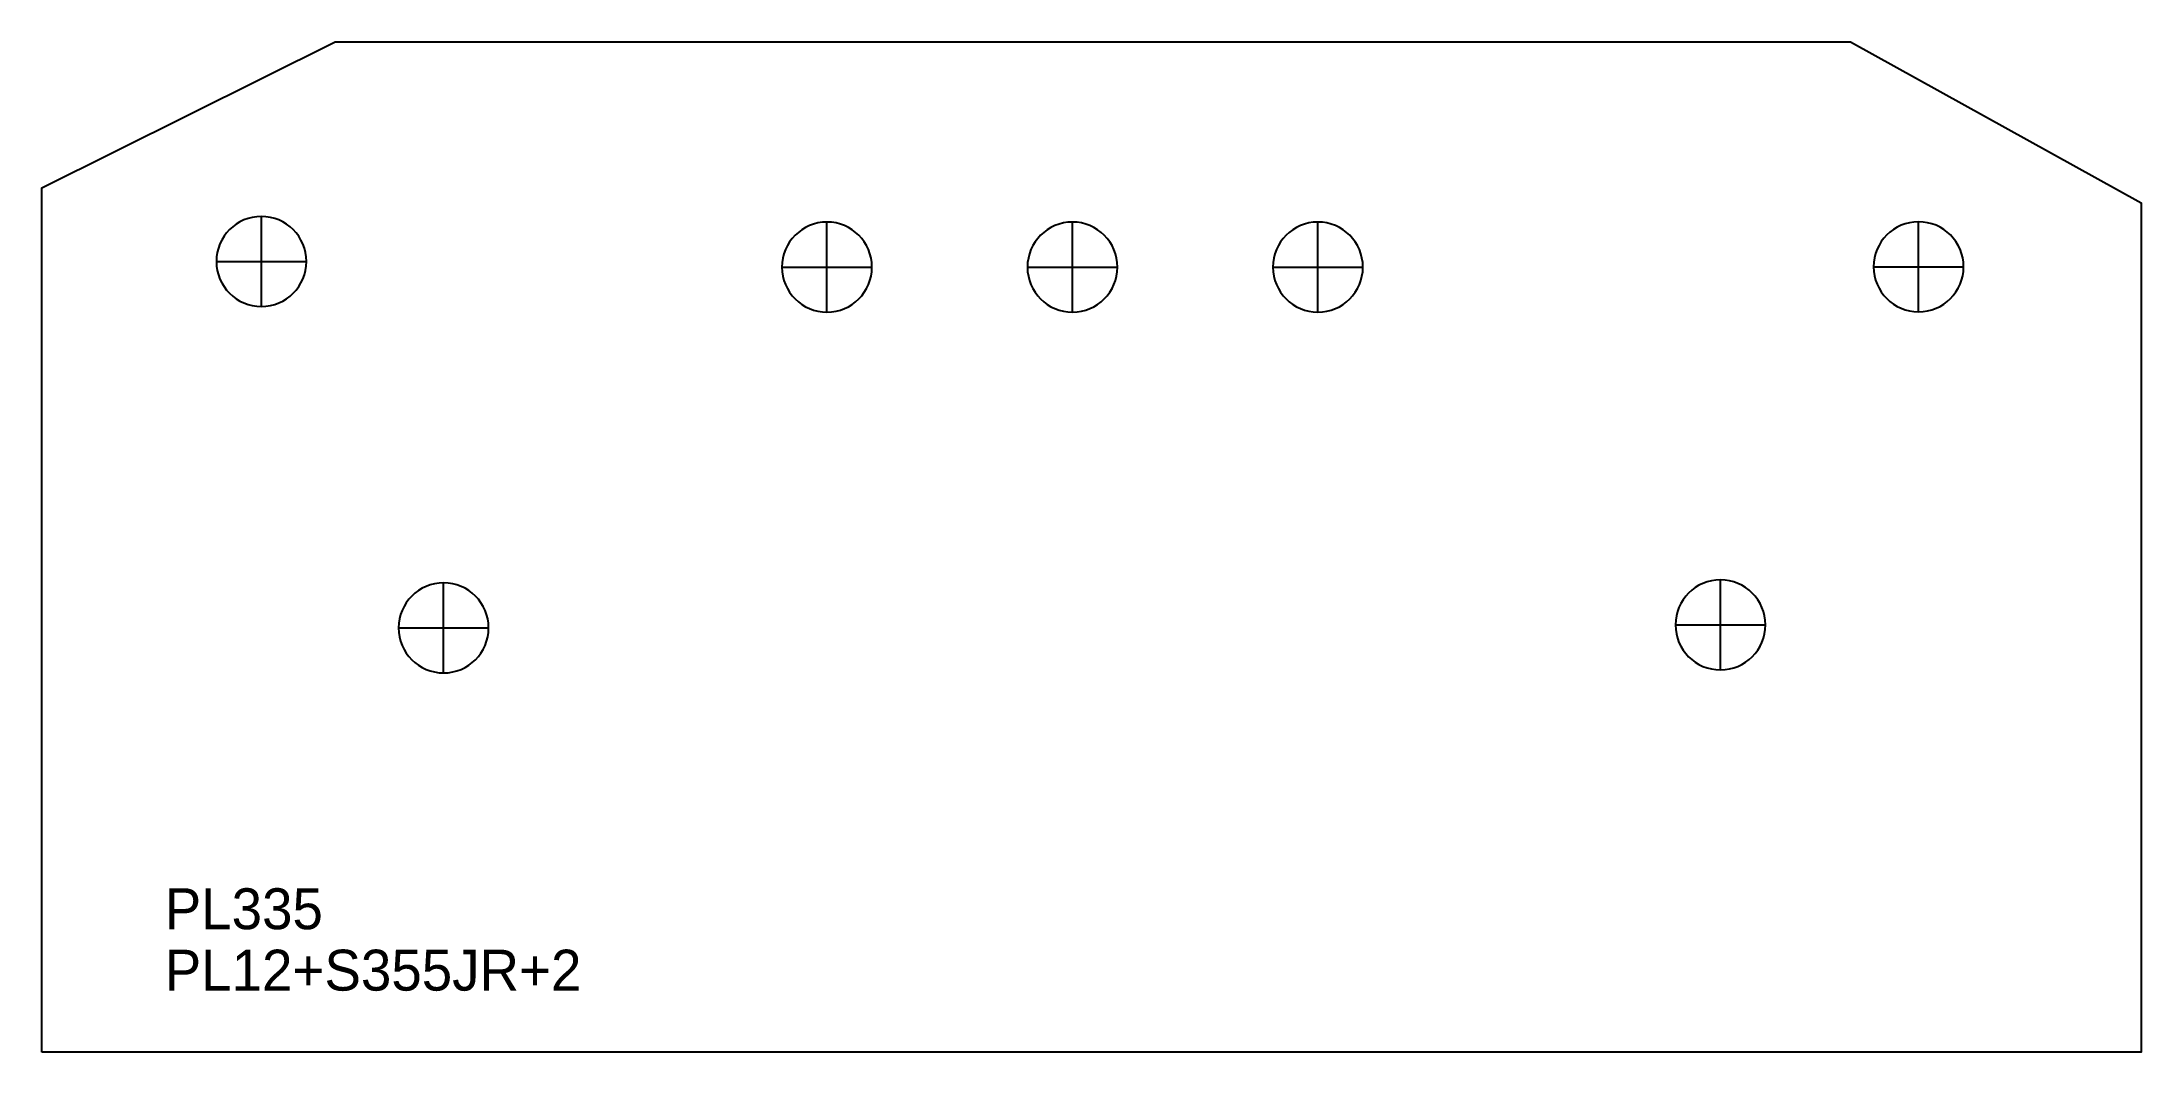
# Model space of a CAD drawing. Extents: x 0 to 513, y 0 to 247.
import ezdxf

# ---------------------------------------------------------------- set-up
doc = ezdxf.new("R2010")
doc.units = 0
for name, color, linetype in [('22', 7, 'CONTINUOUS'), ('CUT', 7, 'CONTINUOUS'), ('SCRIBE', 3, 'CONTINUOUS'), ('TEXT', 7, 'CONTINUOUS')]:
    doc.layers.add(name, color=color, linetype=linetype)

msp = doc.modelspace()

# ---------------------------------------------------------------- linework, layer by layer
at = {"layer": '22', "color": 7, "linetype": 'CONTINUOUS'}
for p, q in [((53.63, 182.16), (53.63, 204.16)), ((191.87, 180.79), (191.87, 202.79)), ((251.87, 180.79), (251.87, 202.79)), ((311.87, 180.79), (311.87, 202.79)), ((458.69, 180.86), (458.69, 202.86)), ((42.63, 193.16), (64.63, 193.16)), ((180.87, 191.79), (202.87, 191.79)), ((240.87, 191.79), (262.87, 191.79)), ((300.87, 191.79), (322.87, 191.79)), ((447.69, 191.86), (469.69, 191.86)), ((98.17, 92.63), (98.17, 114.63)), ((410.26, 93.37), (410.26, 115.37)), ((87.17, 103.63), (109.17, 103.63)), ((399.26, 104.37), (421.26, 104.37))]:
    msp.add_line(p, q, dxfattribs=at)
for points in [[(53.63, 204.16, 1), (53.63, 182.16, 1)], [(191.87, 202.79, 1), (191.87, 180.79, 1)], [(251.87, 202.79, 1), (251.87, 180.79, 1)], [(311.87, 202.79, 1), (311.87, 180.79, 1)], [(458.69, 202.86, 1), (458.69, 180.86, 1)], [(98.17, 114.63, 1), (98.17, 92.63, 1)], [(410.26, 115.37, 1), (410.26, 93.37, 1)]]:
    msp.add_lwpolyline(points, format="xyb", close=True, dxfattribs=at)
at = {"layer": 'CUT', "color": 7, "linetype": 'CONTINUOUS'}
msp.add_lwpolyline([(0, 0), (0, 211.16), (71.63, 246.79), (442.05, 246.79), (513.06, 207.48), (513.06, 0)], close=True, dxfattribs=at)

# ---------------------------------------------------------------- texts
at = {"layer": 'SCRIBE', "color": 3}
msp.add_text('PL335', height=10, dxfattribs=at).set_placement((30, 30))
at = {"layer": 'TEXT', "color": 7}
msp.add_text('PL12+S355JR+2', height=10, dxfattribs=at).set_placement((30, 15))

doc.saveas('drawing.dxf')
